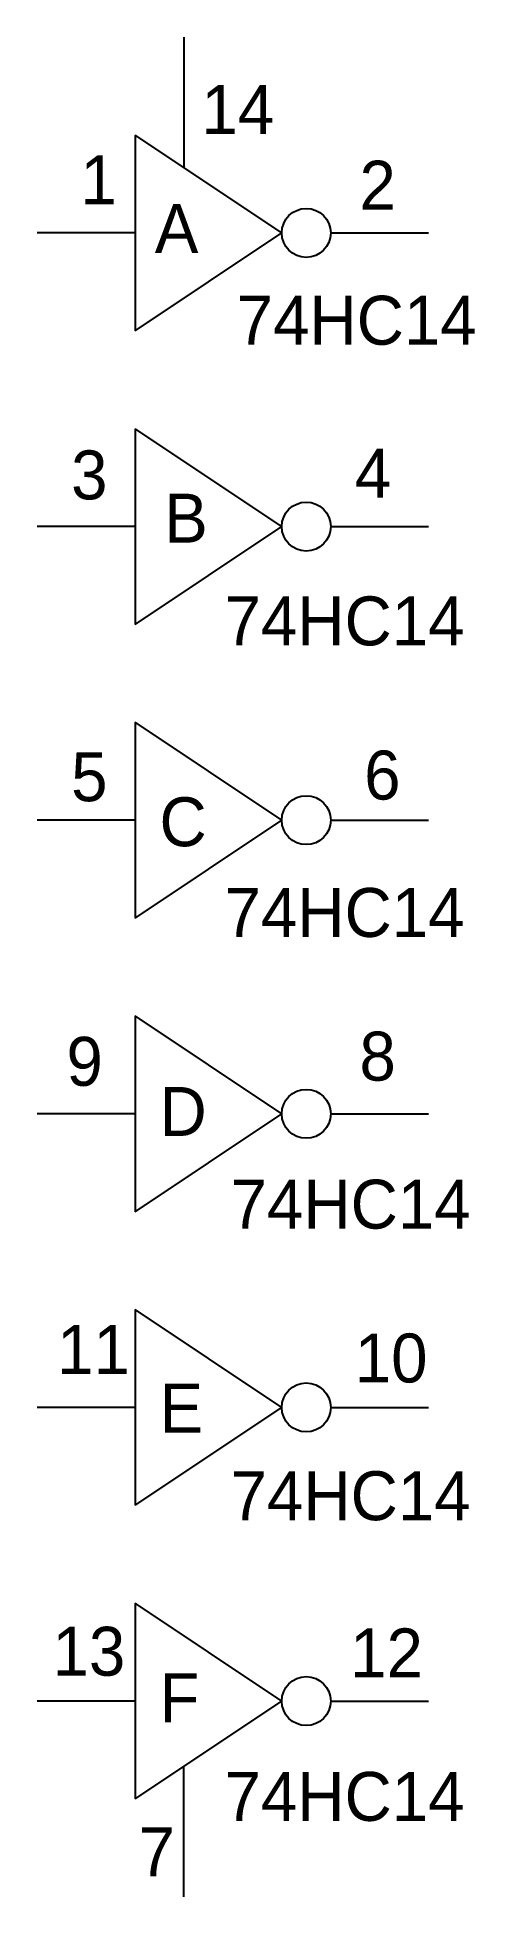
# Model space of a CAD drawing. Extents: x 22.2 to 22.65, y 13.85 to 15.75.
import ezdxf

# ---------------------------------------------------------------- set-up
doc = ezdxf.new("R2010")
doc.units = 0
doc.header["$MEASUREMENT"] = 0
doc.layers.get('0').update_dxf_attribs({"linetype": 'CONTINUOUS'})

msp = doc.modelspace()

# ---------------------------------------------------------------- linework, layer by layer
for p, q in [((22.35, 15.75), (22.35, 15.65)), ((22.3, 15.65), (22.3, 15.45)), ((22.45, 15.55), (22.3, 15.65)), ((22.35, 15.65), (22.35, 15.6167)), ((22.3, 15.55), (22.2, 15.55)), ((22.3, 15.45), (22.45, 15.55)), ((22.5, 15.55), (22.6, 15.55)), ((22.5, 15.55), (22.6, 15.55)), ((22.45, 15.25), (22.3, 15.35)), ((22.3, 15.35), (22.3, 15.15)), ((22.3, 15.25), (22.2, 15.25)), ((22.3, 15.15), (22.45, 15.25)), ((22.5, 15.25), (22.6, 15.25)), ((22.5, 15.25), (22.6, 15.25)), ((22.45, 14.95), (22.3, 15.05)), ((22.3, 15.05), (22.3, 14.85)), ((22.3, 14.95), (22.2, 14.95)), ((22.3, 14.85), (22.45, 14.95)), ((22.5, 14.95), (22.6, 14.95)), ((22.5, 14.95), (22.6, 14.95)), ((22.3, 14.75), (22.3, 14.55)), ((22.45, 14.65), (22.3, 14.75)), ((22.3, 14.65), (22.2, 14.65)), ((22.3, 14.55), (22.45, 14.65)), ((22.5, 14.65), (22.6, 14.65)), ((22.5, 14.65), (22.6, 14.65)), ((22.3, 14.45), (22.3, 14.25)), ((22.45, 14.35), (22.3, 14.45)), ((22.3, 14.35), (22.2, 14.35)), ((22.3, 14.25), (22.45, 14.35)), ((22.5, 14.35), (22.6, 14.35)), ((22.5, 14.35), (22.6, 14.35)), ((22.45, 14.05), (22.3, 14.15)), ((22.3, 14.15), (22.3, 13.95)), ((22.3, 14.05), (22.2, 14.05)), ((22.3, 13.95), (22.45, 14.05)), ((22.5, 14.05), (22.6, 14.05)), ((22.5, 14.05), (22.6, 14.05)), ((22.35, 13.95), (22.3499, 13.9832)), ((22.35, 13.85), (22.35, 13.95))]:
    msp.add_line(p, q)
for centre in [(22.475, 15.55), (22.475, 15.25), (22.475, 14.95), (22.475, 14.65), (22.475, 14.35), (22.475, 14.05)]:
    msp.add_circle(centre, 0.025)

# ---------------------------------------------------------------- texts
for s, p in [('14', (22.3678, 15.6512)), ('1', (22.2442, 15.5792)), ('2', (22.5294, 15.5738)), ('A', (22.3202, 15.5295)), ('74HC14', (22.4039, 15.4358)), ('3', (22.2347, 15.2778)), ('4', (22.5246, 15.2795)), ('B', (22.3298, 15.2336)), ('74HC14', (22.3915, 15.1286)), ('5', (22.2347, 14.9694)), ('6', (22.5342, 14.9711)), ('C', (22.325, 14.9234)), ('74HC14', (22.3915, 14.8307)), ('9', (22.2299, 14.6786)), ('8', (22.5294, 14.6839)), ('D', (22.325, 14.6274)), ('74HC14', (22.3977, 14.5327)), ('11', (22.2204, 14.3843)), ('10', (22.5246, 14.3755)), ('E', (22.325, 14.3243)), ('74HC14', (22.3977, 14.2348)), ('13', (22.2157, 14.0759)), ('12', (22.5199, 14.0742)), ('F', (22.325, 14.0284)), ('74HC14', (22.3915, 13.9276)), ('7', (22.3036, 13.871))]:
    msp.add_text(s, height=0.05).set_placement(p)

doc.saveas('drawing.dxf')
